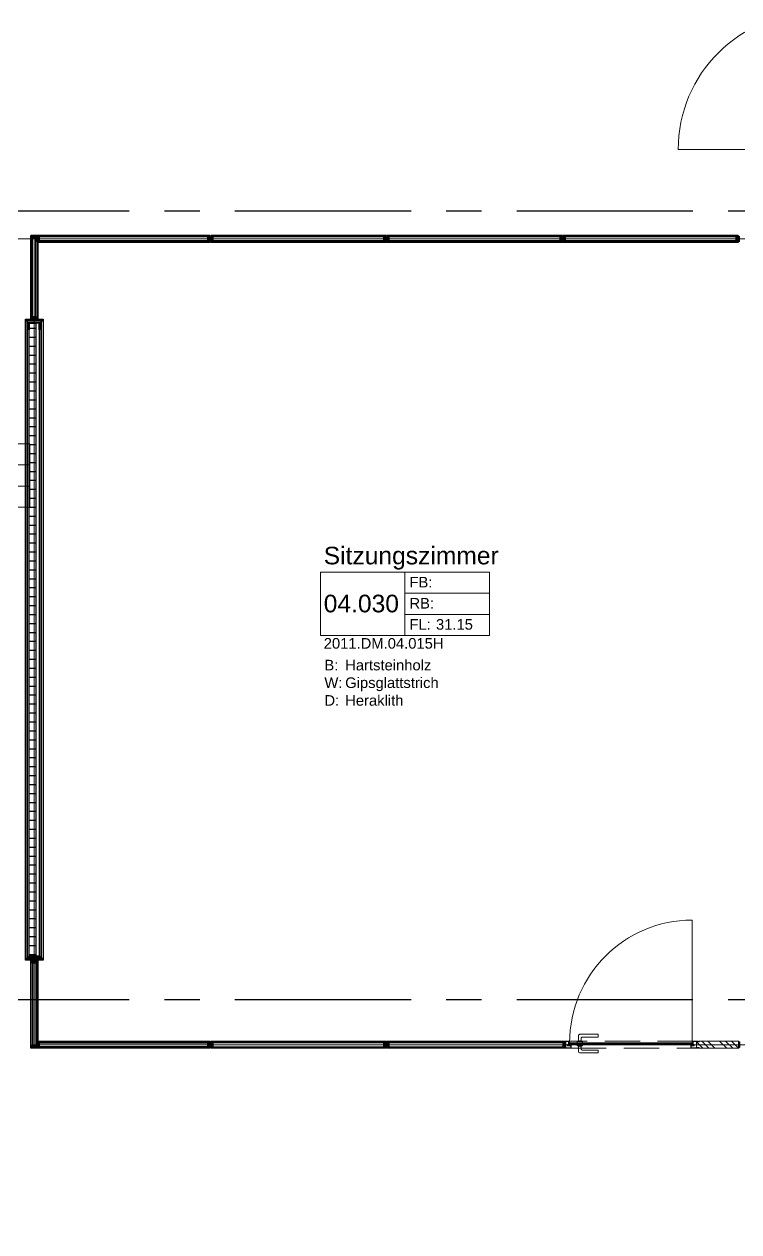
# Model space of a CAD drawing. Header units: millimetres. Extents: x -5 to 111, y -3 to 86.
# Drawn here: x 31.9 to 36.98, y 13.65 to 22.22 of the extents above; entities that cross this region are included whole.
import ezdxf

# ---------------------------------------------------------------- set-up
doc = ezdxf.new("R2010")
doc.units = ezdxf.units.MM
doc.linetypes.add('MITTE', pattern=[2, 1.25, -0.25, 0.25, -0.25])
doc.linetypes.add('STRICHLINIE2', pattern=[0.375, 0.25, -0.125])
for name, color, linetype, lineweight in [('A1------D-', 9, 'Continuous', 18), ('A1E00---E-', 3, 'MITTE', 25), ('A1M11---E-', 3, 'Continuous', 25), ('A1M11---H-', 5, 'Continuous', 25), ('A1M16---E-', 5, 'Continuous', 18), ('A1Z21---E-', 210, 'Continuous', 18), ('A1Z29---T-', 5, 'Continuous', 18)]:
    doc.layers.add(name, color=color, linetype=linetype, lineweight=lineweight)
doc.styles.add('ARIAL', font='ARIAL.TTF')
doc.dimstyles.new('MST1_50m', dxfattribs={"dimtxt": 0.125, "dimasz": 0.05, "dimexe": 0.05, "dimexo": 0.1, "dimgap": 0.05, "dimtad": 1, "dimdec": 3, "dimzin": 9, "dimdsep": 46, "dimtxsty": 'ARIAL', "dimblk": 'ORIGIN', "dimcen": 0, "dimse1": 1, "dimse2": 1, "dimclrd": 256, "dimclre": 256, "dimclrt": 256, "dimadec": 0, "dimazin": 0, "dimtfac": 1, "dimtdec": 3, "dimtix": 1, "dimtmove": 0, "dimatfit": 3, "dimldrblk": 'ORIGIN', "dimfxl": 0, "dimlwd": -1, "dimlwe": -1, "dimarcsym": 0})
pattern_1 = [(45, (0, 0), (-0.084853, 0.084853), []), (45, (-0.02121, 0.02121), (-0.084853, 0.084853), []), (45, (-0.04243, 0.04243), (-0.084853, 0.084853), [])]

# ---------------------------------------------------------------- blocks, each defined once
blk = doc.blocks.new('Gruppe-11')
at = {"layer": 'A1M16---E-', "linetype": 'Continuous', "lineweight": 5}
h = blk.add_hatch(dxfattribs=at)
h.set_pattern_fill('HARTHOLZ', color=256, style=0, pattern_type=2)
h.set_pattern_definition(pattern_1)
h.paths.add_polyline_path([(0.3225, 0.43355), (0.3225, 0.39355), (0.3425, 0.39355), (0.3425, 0.38855), (0.6225, 0.38855), (0.6225, 0.43855), (0.3425, 0.43855), (0.3425, 0.43355)])
at = {"layer": 'A1M16---E-', "linetype": 'Continuous', "lineweight": 9}
blk.add_lwpolyline([(0.3225, 0.43355), (0.3225, 0.39355), (0.3425, 0.39355), (0.3425, 0.38855), (0.6225, 0.38855), (0.6225, 0.43855), (0.3425, 0.43855), (0.3425, 0.43355)], close=True, dxfattribs=at)
blk = doc.blocks.new('Gruppe-12')
at = {"layer": 'A1M16---E-', "linetype": 'Continuous', "lineweight": 0}
for points in [[(-0.5925, 0.4126), (-0.5845, 0.4126), (-0.5845, 0.3906), (-0.6225, 0.3906), (-0.6225, 0.3886), (-0.5825, 0.3886), (-0.5825, 0.4146), (-0.5905, 0.4146), (-0.5905, 0.4186), (-0.5675, 0.4186), (-0.5675, 0.4386), (-0.6225, 0.4386), (-0.6225, 0.4366), (-0.5695, 0.4366), (-0.5695, 0.4206), (-0.5925, 0.4206)], [(0.3075, 0.4126), (0.2995, 0.4126), (0.2995, 0.3906), (0.3375, 0.3906), (0.3375, 0.3886), (0.2975, 0.3886), (0.2975, 0.4146), (0.3055, 0.4146), (0.3055, 0.4186), (0.2825, 0.4186), (0.2825, 0.4386), (0.3375, 0.4386), (0.3375, 0.4366), (0.2845, 0.4366), (0.2845, 0.4206), (0.3075, 0.4206)], [(-0.5775, 0.4116), (0.2925, 0.4116), (0.2925, 0.4056), (-0.5775, 0.4056)], [(-0.5775, 0.405), (0.2925, 0.405), (0.2925, 0.399), (-0.5775, 0.399)]]:
    blk.add_hatch(color=256, dxfattribs=at).paths.add_polyline_path(points)
at = {"layer": 'A1M16---E-', "linetype": 'STRICHLINIE2', "lineweight": 9}
for p, q in [((-0.5675, 0.4386), (0.2825, 0.4386)), ((0.2975, 0.3886), (-0.5825, 0.3886))]:
    blk.add_line(p, q, dxfattribs=at)
at = {"layer": 'A1M16---E-', "linetype": 'Continuous', "lineweight": 9}
blk.add_line((0.2925, 0.399), (0.2925, -0.4711), dxfattribs=at)
for points in [[(-0.5925, 0.4126), (-0.5845, 0.4126), (-0.5845, 0.3906), (-0.6225, 0.3906), (-0.6225, 0.3886), (-0.5825, 0.3886), (-0.5825, 0.4146), (-0.5905, 0.4146), (-0.5905, 0.4186), (-0.5675, 0.4186), (-0.5675, 0.4386), (-0.6225, 0.4386), (-0.6225, 0.4366), (-0.5695, 0.4366), (-0.5695, 0.4206), (-0.5925, 0.4206)], [(-0.6075, 0.3906), (-0.6075, 0.4366), (-0.5695, 0.4366), (-0.5695, 0.4206), (-0.5925, 0.4206), (-0.5925, 0.4126), (-0.5845, 0.4126), (-0.5845, 0.3906)], [(0.3075, 0.4126), (0.2995, 0.4126), (0.2995, 0.3906), (0.3375, 0.3906), (0.3375, 0.3886), (0.2975, 0.3886), (0.2975, 0.4146), (0.3055, 0.4146), (0.3055, 0.4186), (0.2825, 0.4186), (0.2825, 0.4386), (0.3375, 0.4386), (0.3375, 0.4366), (0.2845, 0.4366), (0.2845, 0.4206), (0.3075, 0.4206)], [(0.3225, 0.3906), (0.3225, 0.4366), (0.2845, 0.4366), (0.2845, 0.4206), (0.3075, 0.4206), (0.3075, 0.4126), (0.2995, 0.4126), (0.2995, 0.3906)], [(0.3225, 0.4366), (0.3375, 0.4366), (0.3375, 0.4336), (0.3225, 0.4336)], [(-0.5905, 0.4186), (-0.5675, 0.4186), (-0.5675, 0.4146), (-0.5905, 0.4146)], [(-0.5775, 0.4116), (0.2925, 0.4116), (0.2925, 0.4056), (-0.5775, 0.4056)], [(-0.5775, 0.405), (0.2925, 0.405), (0.2925, 0.399), (-0.5775, 0.399)], [(-0.5095, 0.4116), (-0.4995, 0.4116), (-0.4995, 0.399), (-0.5095, 0.399)], [(0.2825, 0.4186), (0.3055, 0.4186), (0.3055, 0.4146), (0.2825, 0.4146)], [(0.3225, 0.3936), (0.3375, 0.3936), (0.3375, 0.3906), (0.3225, 0.3906)]]:
    blk.add_lwpolyline(points, close=True, dxfattribs=at)
at = {"layer": 'A1M16---E-', "linetype": 'Continuous', "lineweight": 9, "flags": 128}
for points in [[(-0.5045, 0.4711, 0.414214), (-0.5145, 0.4611), (-0.5145, 0.4211), (-0.4945, 0.4211), (-0.4945, 0.4461, -0.414214), (-0.4895, 0.4511), (-0.3745, 0.4511), (-0.3745, 0.4711)], [(-0.523, 0.4116), (-0.486, 0.4116), (-0.486, 0.4191, 0.414214), (-0.488, 0.4211), (-0.521, 0.4211, 0.414214), (-0.523, 0.4191)], [(-0.523, 0.399), (-0.486, 0.399), (-0.486, 0.3915, -0.414214), (-0.488, 0.3895), (-0.521, 0.3895, -0.414214), (-0.523, 0.3915)], [(-0.5045, 0.3395, -0.414214), (-0.5145, 0.3495), (-0.5145, 0.3895), (-0.4945, 0.3895), (-0.4945, 0.3645, 0.414214), (-0.4895, 0.3595), (-0.3745, 0.3595), (-0.3745, 0.3395)]]:
    blk.add_lwpolyline(points, format="xyb", close=True, dxfattribs=at)
at = {"layer": 'A1M16---E-', "linetype": 'Continuous', "lineweight": 9}
for centre in [(-0.5045, 0.4271), (-0.5045, 0.3835)]:
    blk.add_circle(centre, 0.001, dxfattribs=at)
blk.add_arc((0.2925, 0.399), 0.87, 180, 270, dxfattribs=at)
at = {"layer": 'A1M16---E-'}
blk.add_blockref('Gruppe-11', (0, 0), dxfattribs=at)
blk = doc.blocks.new('GLASTUERE 125')
at = {"layer": 'A1M16---E-'}
blk.add_blockref('Gruppe-12', (0, 0), dxfattribs=at)
blk = doc.blocks.new('Fluchtwegt_re')
at = {"layer": 'A1M16---E-', "linetype": 'Continuous', "lineweight": 0}
for points in [[(0.4252, 0.545), (0.4893, 0.545), (0.4893, 0.537), (0.4252, 0.537)], [(0.4252, -0.537), (0.4893, -0.537), (0.4893, -0.545), (0.4252, -0.545)]]:
    blk.add_hatch(color=256, dxfattribs=at).paths.add_polyline_path(points)
at = {"layer": 'A1M16---E-', "linetype": 'Continuous', "lineweight": 5}
h = blk.add_hatch(dxfattribs=at)
h.set_pattern_fill('HARTHOLZ', color=256, style=0, pattern_type=2)
h.set_pattern_definition(pattern_1)
h.paths.add_polyline_path([(0.4893, 0.475), (0.4893, 0.537), (0.4252, 0.537), (0.4252, 0.49), (0.4743, 0.49), (0.4743, 0.475)])
h = blk.add_hatch(dxfattribs=at)
h.set_pattern_fill('HARTHOLZ', color=256, style=0, pattern_type=2)
h.set_pattern_definition(pattern_1)
h.paths.add_polyline_path([(0.4293, -0.4065), (0.4862, -0.4065), (0.4862, 0.472), (0.4713, 0.472), (0.4713, 0.487), (0.4293, 0.487)])
h = blk.add_hatch(dxfattribs=at)
h.set_pattern_fill('HARTHOLZ', color=256, style=0, pattern_type=2)
h.set_pattern_definition(pattern_1)
h.paths.add_polyline_path([(0.4862, -0.4065), (0.4293, -0.4065), (0.4293, -0.4865), (0.4713, -0.4865), (0.4713, -0.472), (0.4862, -0.472)])
h = blk.add_hatch(dxfattribs=at)
h.set_pattern_fill('HARTHOLZ', color=256, style=0, pattern_type=2)
h.set_pattern_definition(pattern_1)
h.paths.add_polyline_path([(0.4893, -0.475), (0.4893, -0.537), (0.4252, -0.537), (0.4252, -0.49), (0.4743, -0.49), (0.4743, -0.475)])
at = {"layer": 'A1M16---E-', "linetype": 'Continuous'}
for p, q in [((0.4252, -0.4865), (-0.5488, -0.4865)), ((0.4293, -0.4754), (0.4293, -0.4503)), ((0.4293, -0.4751), (0.4293, -0.4865)), ((0.4299, -0.4754), (0.4293, -0.4754)), ((0.4489, -0.4865), (0.4293, -0.4865)), ((0.4489, -0.49), (0.4293, -0.49)), ((0.4293, -0.4915), (0.4293, -0.49)), ((0.43, -0.4915), (0.4293, -0.4915)), ((0.4293, -0.4915), (0.4293, -0.524)), ((0.4306, -0.4731), (0.4299, -0.4754)), ((0.4308, -0.4945), (0.43, -0.4915)), ((0.4564, -0.4495), (0.4301, -0.4495)), ((0.4306, -0.4603), (0.4314, -0.4521)), ((0.4306, -0.4731), (0.4306, -0.4603)), ((0.4308, -0.4945), (0.4308, -0.511)), ((0.4308, -0.511), (0.4317, -0.5217)), ((0.4311, -0.454), (0.4372, -0.4575)), ((0.4331, -0.4507), (0.4542, -0.4507)), ((0.4389, -0.4632), (0.4409, -0.4765)), ((0.4389, -0.5133), (0.4409, -0.5)), ((0.4465, -0.4636), (0.4506, -0.4785)), ((0.4465, -0.5129), (0.4506, -0.498)), ((0.4557, -0.5235), (0.4557, -0.5129)), ((0.4559, -0.4642), (0.4559, -0.4522)), ((0.4559, -0.4532), (0.4559, -0.465)), ((0.4559, -0.465), (0.4573, -0.465)), ((0.4573, -0.4503), (0.4573, -0.465)), ((0.4613, -0.49), (0.4585, -0.49)), ((0.4613, -0.5146), (0.4613, -0.49)), ((0.4603, -0.525), (0.4303, -0.525)), ((0.432, -0.522), (0.4369, -0.5192)), ((0.4337, -0.5235), (0.4578, -0.5235)), ((0.4598, -0.5146), (0.4598, -0.5215)), ((0.4598, -0.5146), (0.4613, -0.5146)), ((0.4613, -0.524), (0.4613, -0.5146))]:
    blk.add_line(p, q, dxfattribs=at)
for points in [[(0.4252, 0.545), (0.4893, 0.545), (0.4893, 0.537), (0.4252, 0.537)], [(0.4893, 0.475), (0.4893, 0.537), (0.4252, 0.537), (0.4252, 0.49), (0.4743, 0.49), (0.4743, 0.475)], [(0.4252, 0.487), (0.4273, 0.487), (0.4273, -0.4865), (0.4252, -0.4865)], [(0.4273, 0.487), (0.4293, 0.487), (0.4293, -0.4865), (0.4273, -0.4865)], [(0.4293, -0.4065), (0.4862, -0.4065), (0.4862, 0.472), (0.4713, 0.472), (0.4713, 0.487), (0.4293, 0.487)], [(0.4862, 0.472), (0.4893, 0.472), (0.4893, -0.472), (0.4862, -0.472)], [(0.4252, 0.417), (0.4893, 0.417), (0.4893, 0.407), (0.4252, 0.407)], [(0.4862, -0.4065), (0.4293, -0.4065), (0.4293, -0.4865), (0.4713, -0.4865), (0.4713, -0.472), (0.4862, -0.472)], [(0.4893, -0.475), (0.4893, -0.537), (0.4252, -0.537), (0.4252, -0.49), (0.4743, -0.49), (0.4743, -0.475)], [(0.4293, -0.4495), (0.4573, -0.4495), (0.4573, -0.4865), (0.4293, -0.4865)], [(0.4293, -0.49), (0.4613, -0.49), (0.4613, -0.525), (0.4293, -0.525)], [(0.4252, -0.537), (0.4893, -0.537), (0.4893, -0.545), (0.4252, -0.545)]]:
    blk.add_lwpolyline(points, close=True, dxfattribs=at)
at = {"layer": 'A1M16---E-', "linetype": 'Continuous', "flags": 128}
for points in [[(0.4252, 0.4305), (0.4252, 0.3935), (0.4178, 0.3935, -0.414214), (0.4158, 0.3955), (0.4158, 0.4285, -0.414214), (0.4178, 0.4305)], [(0.4893, 0.4305), (0.4893, 0.3935), (0.4968, 0.3935, 0.414214), (0.4988, 0.3955), (0.4988, 0.4285, 0.414214), (0.4968, 0.4305)], [(0.3658, 0.412, -0.414214), (0.3758, 0.422), (0.4158, 0.422), (0.4158, 0.402), (0.3908, 0.402, 0.414214), (0.3858, 0.397), (0.3858, 0.282), (0.3658, 0.282)], [(0.5488, 0.412, 0.414214), (0.5388, 0.422), (0.4988, 0.422), (0.4988, 0.402), (0.5238, 0.402, -0.414214), (0.5288, 0.397), (0.5288, 0.282), (0.5488, 0.282)], [(0.4573, -0.4642), (0.4573, -0.4503), (0.4573, -0.45, 0.414214), (0.4567, -0.4495), (0.4564, -0.4495), (0.4301, -0.4495), (0.4298, -0.4495, 0.414214), (0.4293, -0.45), (0.4293, -0.4503), (0.4293, -0.4754), (0.4299, -0.4754), (0.4306, -0.4731), (0.4306, -0.4603), (0.4314, -0.4521), (0.4314, -0.4516, -0.385599), (0.4324, -0.4507), (0.4331, -0.4507), (0.4542, -0.4507), (0.4549, -0.4507, -0.414214), (0.4559, -0.4517), (0.4559, -0.4522), (0.4559, -0.4642)], [(0.4613, -0.506), (0.4613, -0.524), (0.4613, -0.5245, -0.414214), (0.4607, -0.525), (0.4603, -0.525), (0.4303, -0.525), (0.4298, -0.525, -0.414214), (0.4293, -0.5245), (0.4293, -0.524), (0.4293, -0.4915), (0.43, -0.4915), (0.4308, -0.4945), (0.4308, -0.511), (0.4317, -0.5217), (0.4318, -0.5226, 0.388896), (0.4328, -0.5235), (0.4337, -0.5235), (0.4578, -0.5235), (0.4587, -0.5235, 0.414214), (0.4598, -0.5225), (0.4598, -0.5215), (0.4598, -0.506)]]:
    blk.add_lwpolyline(points, format="xyb", close=True, dxfattribs=at)
at = {"layer": 'A1M16---E-', "linetype": 'Continuous'}
for points in [[(0.4491, -0.4908), (0.445, -0.4949), (0.4374, -0.4927)], [(0.4491, -0.4857), (0.445, -0.4816), (0.4376, -0.4843)], [(0.4506, -0.4785), (0.4486, -0.4765), (0.438, -0.4765)], [(0.4506, -0.498), (0.4486, -0.5), (0.4387, -0.5)], [(0.4573, -0.4847), (0.4573, -0.4649), (0.4455, -0.4557)], [(0.4455, -0.4628), (0.4573, -0.472), (0.4573, -0.4847), (0.4506, -0.4785), (0.4506, -0.4668)], [(0.4572, -0.4919), (0.4572, -0.5117), (0.4455, -0.5208)], [(0.4455, -0.5137), (0.4572, -0.5046), (0.4572, -0.4919), (0.4506, -0.498), (0.4506, -0.5097)]]:
    blk.add_lwpolyline(points, dxfattribs=at)
for centre, radius in [((0.4098, 0.412), 0.001), ((0.5048, 0.412), 0.001), ((0.4353, -0.4803), 0.00462), ((0.4353, -0.4968), 0.00462), ((0.4353, -0.4803), 0.00287), ((0.4353, -0.4968), 0.00287), ((0.4419, -0.4592), 0.00503), ((0.4419, -0.5173), 0.00503), ((0.4419, -0.4592), 0.00287), ((0.4537, -0.4883), 0.00503), ((0.4537, -0.4883), 0.00287), ((0.4419, -0.5173), 0.00287)]:
    blk.add_circle(centre, radius, dxfattribs=at)
blk.add_arc((0.4252, -0.487), 0.974, 90, 180, dxfattribs=at)
blk = doc.blocks.new('_Origin')
at = {"color": 0, "linetype": 'ByBlock', "lineweight": -2}
blk.add_line((0, 0), (-1, 0), dxfattribs=at)
for points in [[(0, 0), (0, 1)], [(0, 0), (0, -1)]]:
    blk.add_lwpolyline(points)
blk.add_circle((0, 0), 0.5, dxfattribs=at)
blk = doc.blocks.new('*D224')
at = {"layer": 'A1------D-', "transparency": 16777216}
blk.add_line((5.295, 4.0007), (84.625, 4.0007), dxfattribs=at)
at = {"layer": 'Defpoints', "color": 0, "transparency": 16777216}
for p in [(84.675, 18.775), (5.245, 8.158), (84.675, 4.0007)]:
    blk.add_point(p, dxfattribs=at)
at = {"layer": 'A1------D-', "transparency": 16777216, "xscale": 0.05, "yscale": 0.05, "zscale": 0.05, "rotation": 180}
blk.add_blockref('_Origin', (5.245, 4.0007), dxfattribs=at)
at = {"layer": 'A1------D-', "transparency": 16777216, "xscale": 0.05, "yscale": 0.05, "zscale": 0.05}
blk.add_blockref('_Origin', (84.675, 4.0007), dxfattribs=at)
at = {"layer": 'A1------D-', "transparency": 16777216, "insert": (44.96, 4.1146), "char_height": 0.125, "attachment_point": 5, "style": 'ARIAL'}
blk.add_mtext('79.43', dxfattribs=at)
blk = doc.blocks.new('bbl-raumstempel')
for points in [[(0, 0), (0, -0.45), (1.2, -0.45), (1.2, 0), (0, 0)], [(0.6, -0.45), (0.6, 0)], [(0.6, -0.15), (1.2, -0.15)], [(0.6, -0.3), (1.2, -0.3)], [(1.2, -0.3), (1.2, -0.45)]]:
    blk.add_lwpolyline(points)
at = {"style": 'ARIAL'}
for s, p in [('FB:', (0.6318, -0.1083)), ('RB:', (0.6318, -0.2583)), ('FL:', (0.6318, -0.4083)), ('B:', (0.0282, -0.6971)), ('W:', (0.0282, -0.8221)), ('D:', (0.0282, -0.9478))]:
    blk.add_text(s, height=0.075, dxfattribs=at).set_placement(p)
for tag, p, height in [('RAUMBEZ', (0.0233, 0.0555), 0.125), ('FB', (0.8201, -0.1083), 0.075), ('RNR1', (0.0233, -0.285), 0.125), ('RB', (0.8201, -0.2583), 0.075), ('FLAECHE', (0.8201, -0.4083), 0.075), ('RNR2', (0.0233, -0.5428), 0.075), ('B', (0.1756, -0.6971), 0.075), ('W', (0.1756, -0.8221), 0.075), ('D', (0.1756, -0.9478), 0.075)]:
    blk.add_attdef(tag, p, '', height=height, dxfattribs=at)
blk = doc.blocks.new('2011.DM.04.015H', base_point=(37.5997, 14.9789))
at = {"layer": 'A1Z21---E-'}
blk.add_lwpolyline([(37.5997, 14.9789), (31.9757, 14.9789), (31.9757, 20.6995), (37.375, 20.7), (37.375, 20.675), (37.6, 20.675), (37.6, 20.13), (37.375, 20.13), (37.375, 15.58), (37.6, 15.58)], close=True, dxfattribs=at)
at = {"layer": 'A1Z21---E-', "style": 'ARIAL', "flags": 1}
blk.add_attdef('C_NUMBER', (37.5997, 14.9789), '', height=10, dxfattribs=at)
blk = doc.blocks.new('2011.DM.04.025V', base_point=(44.845, 13.53))
at = {"layer": 'A1Z21---E-'}
blk.add_lwpolyline([(24.12, 18.08), (25.21, 18.08), (25.21, 14.9789), (30.65, 14.9789), (30.65, 20.6995), (31.9757, 20.6995), (31.9757, 14.9789), (44.115, 14.9789)], dxfattribs=at)
at = {"layer": 'A1Z21---E-', "style": 'ARIAL', "flags": 1}
blk.add_attdef('C_NUMBER', (44.845, 13.53), '', height=10, dxfattribs=at)
blk = doc.blocks.new('2011.DM.04.049V', base_point=(35.55, 47.1039))
at = {"layer": 'A1Z21---E-'}
blk.add_lwpolyline([(15.0674, 20.4745), (18.38, 20.4745), (18.38, 21.125), (18.63, 21.125), (18.63, 20.97), (22.3875, 20.97), (22.3875, 21.125), (22.8375, 21.125), (22.8375, 20.97), (29.8575, 20.97), (29.8625, 20.97), (29.8625, 21.125), (30.3125, 21.125), (30.3125, 20.97), (30.65, 20.97), (30.65, 20.9625), (30.65, 20.6995), (37.375, 20.7)], dxfattribs=at)
at = {"layer": 'A1Z21---E-', "style": 'ARIAL', "flags": 1}
blk.add_attdef('C_NUMBER', (35.55, 47.1039), '', height=10, dxfattribs=at)

msp = doc.modelspace()

# ---------------------------------------------------------------- hatches: boundary and pattern name
at = {"layer": 'A1M11---H-'}
h = msp.add_hatch(dxfattribs=at)
h.set_pattern_fill('ANSI31', color=256, scale=0.02, angle=315, style=0)
h.paths.add_polyline_path([(31.9397, 15.608), (31.9397, 20.102), (31.9867, 20.102), (31.9867, 15.608)])

# ---------------------------------------------------------------- linework, layer by layer
at = {"layer": 'A1E00---E-'}
for p, q in [((1.4, 20.9), (89.8, 20.9)), ((1.4, 15.3), (47.4, 15.3))]:
    msp.add_line(p, q, dxfattribs=at)
at = {"layer": 'A1M11---E-'}
for p, q in [((31.9875, 20.6995), (31.9605, 20.7145)), ((31.9605, 20.6995), (31.9875, 20.7145)), ((32.0105, 20.6875), (31.9955, 20.7145)), ((32.0105, 20.7145), (31.9955, 20.6875)), ((33.2075, 20.6875), (33.2225, 20.7145)), ((33.2075, 20.7145), (33.2225, 20.6875)), ((33.2225, 20.675), (33.2225, 20.725)), ((33.2425, 20.6875), (33.2275, 20.7145)), ((33.2425, 20.7145), (33.2275, 20.6875)), ((34.4575, 20.6875), (34.4725, 20.7145)), ((34.4575, 20.7145), (34.4725, 20.6875)), ((34.4925, 20.6875), (34.4775, 20.7145)), ((34.4925, 20.7145), (34.4775, 20.6875)), ((35.7075, 20.6875), (35.7225, 20.7145)), ((35.7075, 20.7145), (35.7225, 20.6875)), ((35.7425, 20.6875), (35.7275, 20.7145)), ((35.7425, 20.7145), (35.7275, 20.6875)), ((36.9575, 20.6875), (36.9725, 20.7145)), ((36.9575, 20.7145), (36.9725, 20.6875)), ((31.9875, 20.15), (31.961, 20.135)), ((31.961, 20.15), (31.9875, 20.135)), ((32, 20.135), (31.95, 20.135)), ((31.95, 15.575), (32, 15.575)), ((31.9625, 15.56), (31.9895, 15.575)), ((31.9895, 15.56), (31.9625, 15.575)), ((33.2225, 15.005), (33.2225, 14.955)), ((31.9625, 14.9805), (31.9895, 14.9655)), ((31.9895, 14.9805), (31.9625, 14.9655)), ((32.0105, 14.9925), (31.9955, 14.9655)), ((32.0105, 14.9655), (31.9955, 14.9925)), ((33.2075, 14.9925), (33.2225, 14.9655)), ((33.2075, 14.9655), (33.2225, 14.9925)), ((33.2425, 14.9925), (33.2275, 14.9655)), ((33.2425, 14.9655), (33.2275, 14.9925)), ((34.4575, 14.9925), (34.4725, 14.9655)), ((34.4575, 14.9655), (34.4725, 14.9925)), ((34.4925, 14.9925), (34.4775, 14.9655)), ((34.4925, 14.9655), (34.4775, 14.9925)), ((35.73, 14.9925), (35.745, 14.9655)), ((35.73, 14.9655), (35.745, 14.9925))]:
    msp.add_line(p, q, dxfattribs=at)
for points in [[(31.95, 20.725), (31.952, 20.725), (31.952, 20.135), (31.95, 20.135)], [(31.952, 20.725), (33.2225, 20.725), (33.2225, 20.723), (31.952, 20.723)], [(31.9545, 20.7205), (33.2225, 20.7205), (33.2225, 20.7145), (31.9545, 20.7145)], [(31.9605, 20.135), (31.9545, 20.135), (31.9545, 20.7145), (31.9605, 20.7145)], [(31.9605, 20.7145), (31.9875, 20.7145), (31.9875, 20.6995), (31.9605, 20.6995)], [(31.9955, 20.135), (31.9875, 20.135), (31.9875, 20.7145), (31.9955, 20.7145)], [(31.9955, 20.7145), (32.0105, 20.7145), (32.0105, 20.6875), (31.9955, 20.6875)], [(31.9955, 20.6875), (33.2225, 20.6875), (33.2225, 20.6795), (31.9955, 20.6795)], [(31.998, 20.677), (32, 20.677), (32, 20.135), (31.998, 20.135)], [(32, 20.677), (33.2225, 20.677), (33.2225, 20.675), (32, 20.675)], [(33.2075, 20.7145), (33.2225, 20.7145), (33.2225, 20.6875), (33.2075, 20.6875)], [(33.2225, 20.7205), (33.2275, 20.7205), (33.2275, 20.6795), (33.2225, 20.6795)], [(33.2275, 20.725), (34.4725, 20.725), (34.4725, 20.723), (33.2275, 20.723)], [(33.2275, 20.723), (34.4725, 20.723), (34.4725, 20.677), (33.2275, 20.677)], [(33.2275, 20.7145), (33.2275, 20.7205), (34.4725, 20.7205), (34.4725, 20.7145)], [(33.2275, 20.7145), (33.2425, 20.7145), (33.2425, 20.6875), (33.2275, 20.6875)], [(33.2275, 20.6795), (33.2275, 20.6875), (34.4725, 20.6875), (34.4725, 20.6795)], [(33.2275, 20.677), (34.4725, 20.677), (34.4725, 20.675), (33.2275, 20.675)], [(34.4575, 20.7145), (34.4725, 20.7145), (34.4725, 20.6875), (34.4575, 20.6875)], [(34.4725, 20.7205), (34.4775, 20.7205), (34.4775, 20.6795), (34.4725, 20.6795)], [(34.4775, 20.725), (35.7225, 20.725), (35.7225, 20.723), (34.4775, 20.723)], [(34.4775, 20.723), (35.7225, 20.723), (35.7225, 20.677), (34.4775, 20.677)], [(34.4775, 20.7145), (34.4775, 20.7205), (35.7225, 20.7205), (35.7225, 20.7145)], [(34.4775, 20.7145), (34.4925, 20.7145), (34.4925, 20.6875), (34.4775, 20.6875)], [(34.4775, 20.6795), (34.4775, 20.6875), (35.7225, 20.6875), (35.7225, 20.6795)], [(34.4775, 20.677), (35.7225, 20.677), (35.7225, 20.675), (34.4775, 20.675)], [(35.7075, 20.7145), (35.7225, 20.7145), (35.7225, 20.6875), (35.7075, 20.6875)], [(35.7225, 20.7205), (35.7275, 20.7205), (35.7275, 20.6795), (35.7225, 20.6795)], [(35.7275, 20.725), (36.9725, 20.725), (36.9725, 20.723), (35.7275, 20.723)], [(35.7275, 20.723), (36.9725, 20.723), (36.9725, 20.677), (35.7275, 20.677)], [(35.7275, 20.7145), (35.7275, 20.7205), (36.9725, 20.7205), (36.9725, 20.7145)], [(35.7275, 20.7145), (35.7425, 20.7145), (35.7425, 20.6875), (35.7275, 20.6875)], [(35.7275, 20.6795), (35.7275, 20.6875), (36.9725, 20.6875), (36.9725, 20.6795)], [(35.7275, 20.677), (36.9725, 20.677), (36.9725, 20.675), (35.7275, 20.675)], [(36.9575, 20.7145), (36.9725, 20.7145), (36.9725, 20.6875), (36.9575, 20.6875)], [(36.9725, 20.7205), (36.9775, 20.7205), (36.9775, 20.6795), (36.9725, 20.6795)], [(31.961, 20.15), (31.9875, 20.15), (31.9875, 20.135), (31.961, 20.135)], [(31.9125, 20.13), (32.0375, 20.13), (32.0375, 20.1175), (31.9125, 20.1175)], [(31.9125, 20.1175), (31.925, 20.1175), (31.925, 15.5925), (31.9125, 15.5925)], [(31.925, 20.1175), (32.025, 20.1175), (32.025, 20.105), (31.925, 20.105)], [(31.925, 20.105), (31.9375, 20.105), (31.9375, 15.605), (31.925, 15.605)], [(31.9375, 20.055), (31.9375, 20.105), (32.0125, 20.105), (32.0125, 20.055), (32.0102, 20.055), (32.0102, 20.102), (31.9397, 20.102), (31.9397, 20.055)], [(31.9397, 20.102), (31.9867, 20.102), (31.9867, 15.608), (31.9397, 15.608)], [(31.9545, 20.135), (31.9955, 20.135), (31.9955, 20.13), (31.9545, 20.13)], [(32.0125, 20.105), (32.025, 20.105), (32.025, 15.605), (32.0125, 15.605)], [(32.025, 20.1175), (32.0375, 20.1175), (32.0375, 15.5925), (32.025, 15.5925)], [(31.925, 15.605), (32.025, 15.605), (32.025, 15.5925), (31.925, 15.5925)], [(31.9375, 15.655), (31.9375, 15.605), (32.0125, 15.605), (32.0125, 15.655), (32.0102, 15.655), (32.0102, 15.608), (31.9397, 15.608), (31.9397, 15.655)], [(31.9125, 15.5925), (32.0375, 15.5925), (32.0375, 15.58), (31.9125, 15.58)], [(31.95, 15.575), (31.952, 15.575), (31.952, 14.955), (31.95, 14.955)], [(31.9545, 15.58), (31.9955, 15.58), (31.9955, 15.575), (31.9545, 15.575)], [(31.9545, 15.575), (31.9625, 15.575), (31.9625, 14.9655), (31.9545, 14.9655)], [(31.9625, 15.575), (31.9895, 15.575), (31.9895, 15.56), (31.9625, 15.56)], [(31.9895, 15.575), (31.9955, 15.575), (31.9955, 14.9655), (31.9895, 14.9655)], [(31.998, 15.575), (32, 15.575), (32, 15.005), (31.998, 15.005)], [(31.998, 15.005), (33.2225, 15.005), (33.2225, 15.003), (31.998, 15.003)], [(33.2275, 15.005), (34.4725, 15.005), (34.4725, 15.003), (33.2275, 15.003)], [(33.2275, 15.003), (34.4725, 15.003), (34.4725, 14.957), (33.2275, 14.957)], [(34.4775, 15.005), (35.745, 15.005), (35.745, 15.003), (34.4775, 15.003)], [(34.4775, 15.003), (35.745, 15.003), (35.745, 14.957), (34.4775, 14.957)], [(31.952, 14.957), (33.2225, 14.957), (33.2225, 14.955), (31.952, 14.955)], [(31.9545, 14.9655), (31.9545, 14.9595), (33.2225, 14.9595), (33.2225, 14.9655)], [(31.9625, 14.9805), (31.9895, 14.9805), (31.9895, 14.9655), (31.9625, 14.9655)], [(31.9955, 15.0005), (31.9955, 14.9925), (33.2225, 14.9925), (33.2225, 15.0005)], [(31.9955, 14.9925), (32.0105, 14.9925), (32.0105, 14.9655), (31.9955, 14.9655)], [(33.2075, 14.9925), (33.2225, 14.9925), (33.2225, 14.9655), (33.2075, 14.9655)], [(33.2225, 15.0005), (33.2275, 15.0005), (33.2275, 14.9595), (33.2225, 14.9595)], [(34.4725, 15.0005), (34.4725, 14.9925), (33.2275, 14.9925), (33.2275, 15.0005)], [(33.2275, 14.9925), (33.2425, 14.9925), (33.2425, 14.9655), (33.2275, 14.9655)], [(34.4725, 14.9655), (34.4725, 14.9595), (33.2275, 14.9595), (33.2275, 14.9655)], [(33.2275, 14.957), (34.4725, 14.957), (34.4725, 14.955), (33.2275, 14.955)], [(34.4575, 14.9925), (34.4725, 14.9925), (34.4725, 14.9655), (34.4575, 14.9655)], [(34.4725, 15.0005), (34.4775, 15.0005), (34.4775, 14.9595), (34.4725, 14.9595)], [(35.745, 15.0005), (35.745, 14.9925), (34.4775, 14.9925), (34.4775, 15.0005)], [(34.4775, 14.9925), (34.4925, 14.9925), (34.4925, 14.9655), (34.4775, 14.9655)], [(35.745, 14.9655), (35.745, 14.9595), (34.4775, 14.9595), (34.4775, 14.9655)], [(34.4775, 14.957), (35.745, 14.957), (35.745, 14.955), (34.4775, 14.955)], [(35.73, 14.9925), (35.745, 14.9925), (35.745, 14.9655), (35.73, 14.9655)], [(36.975, 15.0005), (36.98, 15.0005), (36.98, 14.9595), (36.975, 14.9595)]]:
    msp.add_lwpolyline(points, close=True, dxfattribs=at)

# ---------------------------------------------------------------- block references
at = {"layer": 'A1M16---E-'}
msp.add_blockref('Fluchtwegt_re', (37.0947, 21.82), dxfattribs=at)
at = {"layer": 'A1M16---E-', "xscale": -1, "rotation": 180}
msp.add_blockref('GLASTUERE 125', (36.3525, 15.3936), dxfattribs=at)
at = {"layer": 'A1Z21---E-'}
for name, p in [('2011.DM.04.049V', (35.55, 47.1039)), ('2011.DM.04.025V', (44.845, 13.53)), ('2011.DM.04.015H', (37.5997, 14.9789))]:
    msp.add_blockref(name, p, dxfattribs=at)
at = {"layer": 'A1Z29---T-'}
for p, values in [((30.7437, 19.2457), {'FLAECHE': '0.52', 'RAUMBEZ': 'Steigzone', 'RNR1': '04.086', 'RNR2': '2011.DM.04.017F'}), ((34.0066, 18.3343), {'FLAECHE': '31.15', 'RAUMBEZ': 'Sitzungszimmer', 'RNR1': '04.030', 'RNR2': '2011.DM.04.015H', 'B': 'Hartsteinholz', 'W': 'Gipsglattstrich', 'D': 'Heraklith'})]:
    msp.add_blockref('bbl-raumstempel', p, dxfattribs=at).add_auto_attribs(values)

# ---------------------------------------------------------------- dimensions: what is measured, and where the dimension line sits
at = {"layer": 'A1------D-'}
dim = msp.add_linear_dim(base=(84.675, 4.0007), p1=(5.245, 8.158), p2=(84.675, 18.775), dimstyle='MST1_50m', dxfattribs=at)
dim.commit()
dim.dimension.update_dxf_attribs({"geometry": '*D224', "text_midpoint": (44.96, 4.1146)})

doc.saveas('drawing.dxf')
